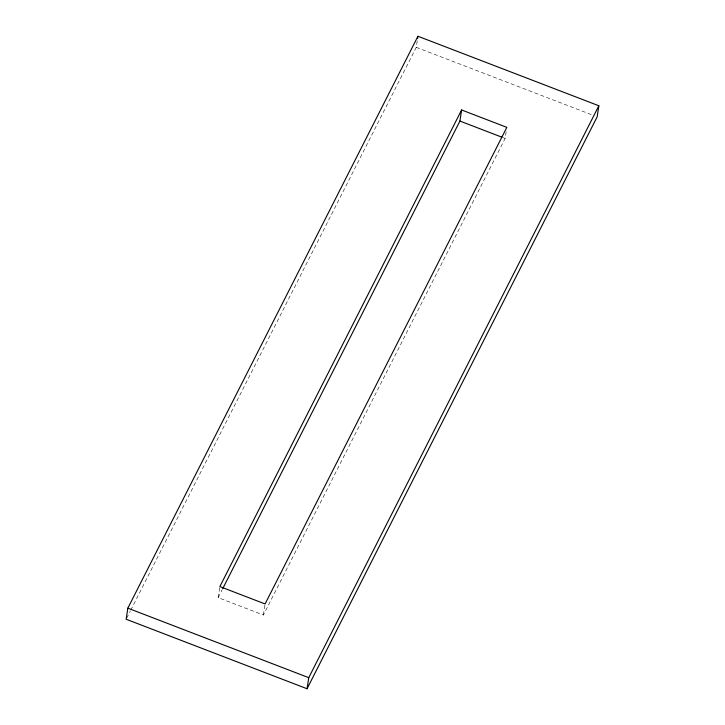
<?xml version="1.0" encoding="UTF-8"?>
<svg xmlns="http://www.w3.org/2000/svg" width="725" height="725" viewBox="0 0 725 725"><rect width="100%" height="100%" fill="white"/><g stroke="black" fill="none" stroke-linecap="round" stroke-linejoin="round"><path stroke-width="0.54" stroke-dasharray="3.62 2.72" d="M506.159 131.787L505.144 138.43L263.392 615.027L218.162 597.645L219.856 586.57M263.392 615.027L265.087 603.943M130.754 610.16L416.25 47.324L417.274 40.682M126.657 618.226L130.246 611.166M218.162 597.645L222.258 589.561M416.25 47.324L592.95 115.23M503.041 137.623L505.144 138.43"/><path stroke-width="1.09" d="M127.845 608.157L126.15 619.232L307.056 688.75L597.155 116.843L598.85 105.768L417.944 36.25L127.845 608.157L308.75 677.676L307.056 688.75M417.609 38.461L417.944 36.25M222.774 588.555L459.913 121.057L461.608 109.973L506.838 127.355L265.087 603.943L219.856 586.57L461.608 109.973M308.75 677.676L598.85 105.768M459.913 121.057L501.99 137.224"/></g></svg>
